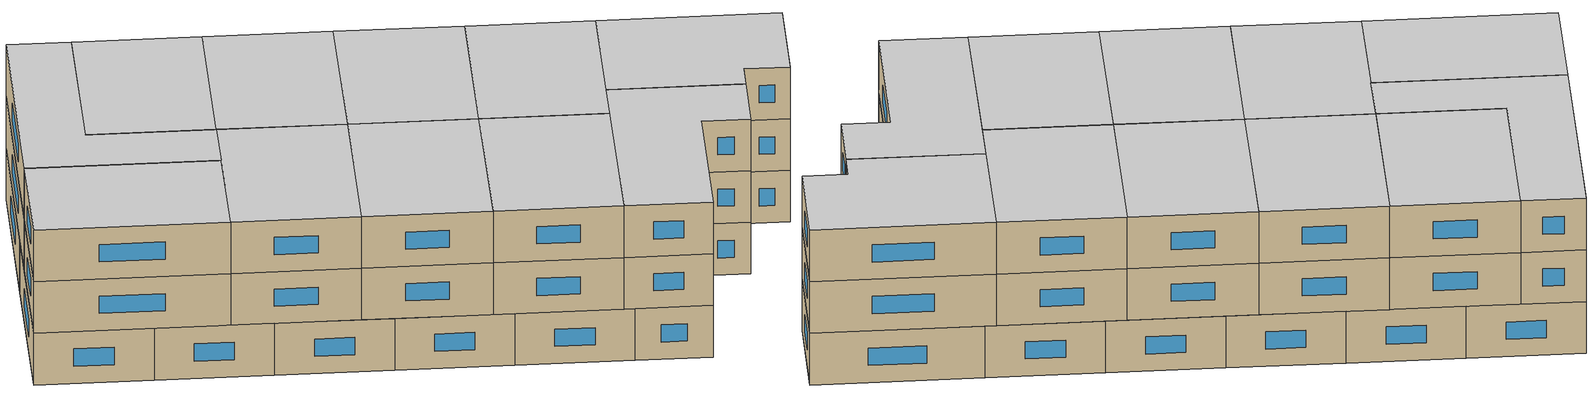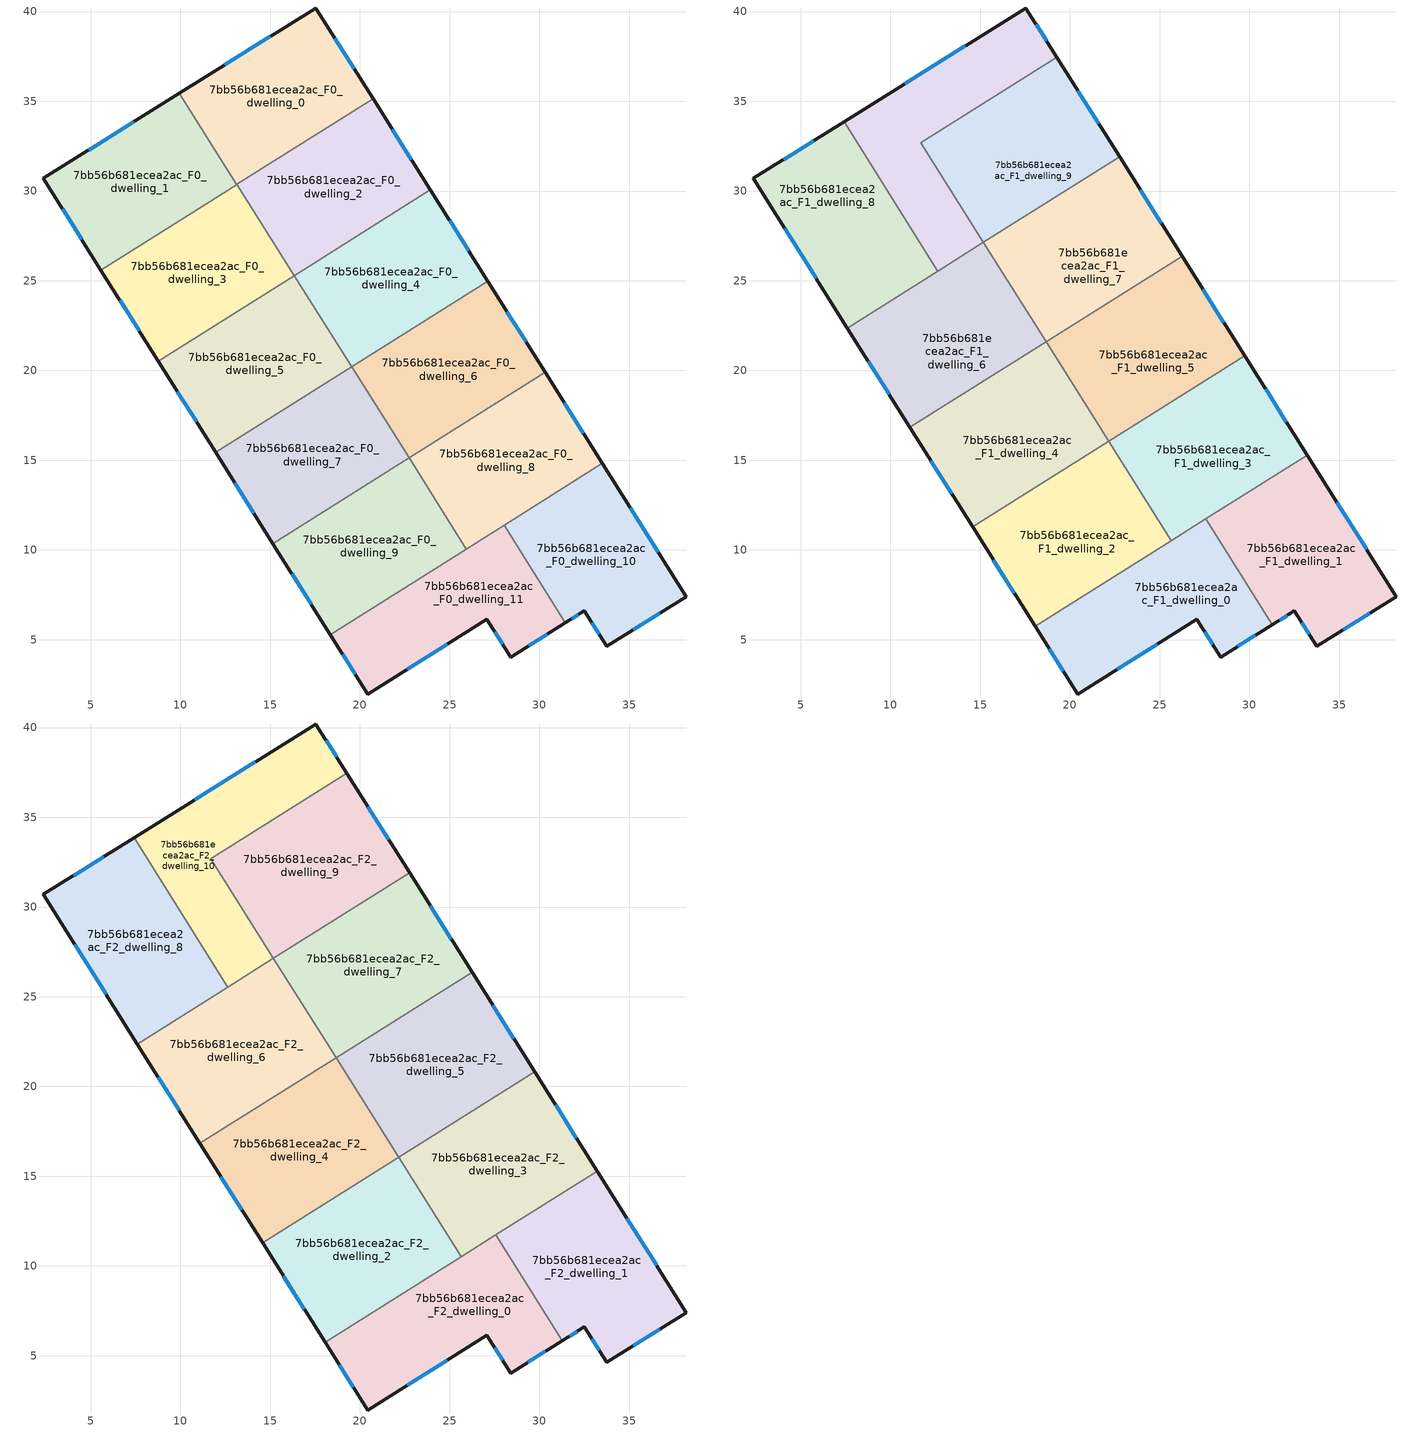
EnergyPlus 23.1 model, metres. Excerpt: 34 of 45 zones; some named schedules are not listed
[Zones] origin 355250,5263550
7bb56b681ecea2ac_F0_dwelling_0
 floor ground (EU_floor_Construction): 17.55,40.2 20.73,35.14 13.13,30.36 9.94,35.44 z0
 wall outside (EU_wall_Construction): 20.73,35.14 17.55,40.2 9.94,35.44 z0:3
 wall to 7bb56b681ecea2ac_F0_dwelling_1 (EU_wall_Construction): 9.94,35.44 13.13,30.36 z0:3
 wall to 7bb56b681ecea2ac_F0_dwelling_2 (EU_wall_Construction): 13.15,30.37 20.73,35.14 z0:3
 wall to 7bb56b681ecea2ac_F0_dwelling_3 (EU_wall_Construction): 13.13,30.36 13.15,30.37 z0:3
 window (EU_Window_Construction): 19.67,36.83 18.61,38.51 / 15.01,38.61 12.47,37.03 z1:2
7bb56b681ecea2ac_F0_dwelling_1
 floor ground (EU_floor_Construction): 9.94,35.44 13.13,30.36 5.57,25.6 2.36,30.7 z0
 wall outside (EU_wall_Construction): 9.94,35.44 2.36,30.7 5.57,25.6 z0:3
 wall to 7bb56b681ecea2ac_F0_dwelling_3 (EU_wall_Construction): 5.57,25.6 13.13,30.36 z0:3
 window (EU_Window_Construction): 3.43,29 4.5,27.3 / 7.41,33.86 4.88,32.28 z1:2
7bb56b681ecea2ac_F0_dwelling_10
 floor ground (EU_floor_Construction): 33.51,14.82 38.18,7.41 33.74,4.64 32.51,6.6 31.45,5.94 28.03,11.37 z0
 wall outside (EU_wall_Construction): 31.45,5.94 32.51,6.6 33.74,4.64 38.18,7.41 33.51,14.82 z0:3
 wall to 7bb56b681ecea2ac_F0_dwelling_11 (EU_wall_Construction): 28.03,11.37 31.45,5.94 z0:3
 wall to 7bb56b681ecea2ac_F0_dwelling_8 (EU_wall_Construction): 33.51,14.82 28.03,11.37 z0:3
 window (EU_Window_Construction): 36.62,9.88 35.07,12.35 / 35.22,5.56 36.7,6.48 / 32.92,5.95 33.33,5.29 / 31.8,6.16 32.15,6.38 z1:2
7bb56b681ecea2ac_F0_dwelling_11
 floor ground (EU_floor_Construction): 28.03,11.37 31.45,5.94 28.4,4.03 27.08,6.13 20.43,1.97 18.35,5.28 z0
 wall outside (EU_wall_Construction): 18.35,5.28 20.43,1.97 27.08,6.13 28.4,4.03 31.45,5.94 z0:3
 wall to 7bb56b681ecea2ac_F0_dwelling_9 (EU_wall_Construction): 25.93,10.05 18.35,5.28 z0:3
 wall to 7bb56b681ecea2ac_F0_dwelling_8 (EU_wall_Construction): 28.03,11.37 25.93,10.05 z0:3
 window (EU_Window_Construction): 19.04,4.18 19.74,3.08 / 29.41,4.67 30.43,5.3 / 27.52,5.43 27.96,4.73 / 22.65,3.36 24.86,4.75 z1:2
7bb56b681ecea2ac_F0_dwelling_2
 floor ground (EU_floor_Construction): 20.73,35.14 23.93,30.06 16.34,25.29 13.15,30.37 z0
 wall outside (EU_wall_Construction): 23.93,30.06 20.73,35.14 z0:3
 wall to 7bb56b681ecea2ac_F0_dwelling_4 (EU_wall_Construction): 16.34,25.29 23.93,30.06 z0:3
 wall to 7bb56b681ecea2ac_F0_dwelling_3 (EU_wall_Construction): 13.15,30.37 16.34,25.29 z0:3
 window (EU_Window_Construction): 22.86,31.75 21.8,33.45 z1:2
7bb56b681ecea2ac_F0_dwelling_3
 floor ground (EU_floor_Construction): 13.15,30.37 16.34,25.29 8.76,20.52 5.57,25.6 z0
 wall outside (EU_wall_Construction): 5.57,25.6 8.76,20.52 z0:3
 wall to 7bb56b681ecea2ac_F0_dwelling_5 (EU_wall_Construction): 8.76,20.52 16.34,25.29 z0:3
 window (EU_Window_Construction): 6.63,23.91 7.7,22.21 z1:2
7bb56b681ecea2ac_F0_dwelling_4
 floor ground (EU_floor_Construction): 23.93,30.06 27.12,24.98 19.54,20.21 16.34,25.29 z0
 wall outside (EU_wall_Construction): 27.12,24.98 23.93,30.06 z0:3
 wall to 7bb56b681ecea2ac_F0_dwelling_6 (EU_wall_Construction): 19.54,20.21 27.12,24.98 z0:3
 wall to 7bb56b681ecea2ac_F0_dwelling_5 (EU_wall_Construction): 16.34,25.29 19.54,20.21 z0:3
 window (EU_Window_Construction): 26.06,26.67 24.99,28.37 z1:2
7bb56b681ecea2ac_F0_dwelling_5
 floor ground (EU_floor_Construction): 16.34,25.29 19.54,20.21 11.96,15.44 8.76,20.52 z0
 wall outside (EU_wall_Construction): 8.76,20.52 11.96,15.44 z0:3
 wall to 7bb56b681ecea2ac_F0_dwelling_7 (EU_wall_Construction): 11.96,15.44 19.54,20.21 z0:3
 window (EU_Window_Construction): 9.83,18.83 10.89,17.13 z1:2
7bb56b681ecea2ac_F0_dwelling_6
 floor ground (EU_floor_Construction): 27.12,24.98 30.32,19.9 22.73,15.13 19.54,20.21 z0
 wall outside (EU_wall_Construction): 30.32,19.9 27.12,24.98 z0:3
 wall to 7bb56b681ecea2ac_F0_dwelling_8 (EU_wall_Construction): 22.73,15.13 30.32,19.9 z0:3
 wall to 7bb56b681ecea2ac_F0_dwelling_7 (EU_wall_Construction): 19.54,20.21 22.73,15.13 z0:3
 window (EU_Window_Construction): 29.25,21.59 28.19,23.29 z1:2
7bb56b681ecea2ac_F0_dwelling_7
 floor ground (EU_floor_Construction): 19.54,20.21 22.73,15.13 15.15,10.36 11.96,15.44 z0
 wall outside (EU_wall_Construction): 11.96,15.44 15.15,10.36 z0:3
 wall to 7bb56b681ecea2ac_F0_dwelling_9 (EU_wall_Construction): 15.15,10.36 22.73,15.13 z0:3
 window (EU_Window_Construction): 13.02,13.75 14.09,12.05 z1:2
7bb56b681ecea2ac_F0_dwelling_8
 floor ground (EU_floor_Construction): 30.32,19.9 33.51,14.82 25.93,10.05 22.73,15.13 z0
 wall outside (EU_wall_Construction): 33.51,14.82 30.32,19.9 z0:3
 wall to 7bb56b681ecea2ac_F0_dwelling_9 (EU_wall_Construction): 22.73,15.13 25.93,10.05 z0:3
 window (EU_Window_Construction): 32.45,16.51 31.38,18.21 z1:2
7bb56b681ecea2ac_F0_dwelling_9
 floor ground (EU_floor_Construction): 22.73,15.13 25.93,10.05 18.35,5.28 15.15,10.36 z0
 wall outside (EU_wall_Construction): 15.15,10.36 18.35,5.28 z0:3
 window (EU_Window_Construction): 16.22,8.67 17.28,6.97 z1:2
7bb56b681ecea2ac_F1_dwelling_0
 floor to 7bb56b681ecea2ac_F0_dwelling_11 (EU_floor_Construction): 27.87,11.27 31.28,5.84 28.4,4.03 27.08,6.13 20.43,1.97 18.35,5.28 z3
 floor to 7bb56b681ecea2ac_F0_dwelling_9 (EU_floor_Construction): 25.64,10.51 25.93,10.05 18.35,5.28 18.06,5.74 z3
 floor to 7bb56b681ecea2ac_F0_dwelling_8 (EU_floor_Construction): 27.58,11.73 27.87,11.27 25.93,10.05 25.64,10.51 z3
 wall outside (EU_wall_Construction): 18.06,5.74 20.43,1.97 27.08,6.13 28.4,4.03 31.28,5.84 z3:6
 wall to 7bb56b681ecea2ac_F1_dwelling_1 (EU_wall_Construction): 31.28,5.84 27.58,11.73 z3:6
 wall to 7bb56b681ecea2ac_F1_dwelling_2 (EU_wall_Construction): 25.64,10.51 18.06,5.74 z3:6
 wall to 7bb56b681ecea2ac_F1_dwelling_3 (EU_wall_Construction): 27.58,11.73 25.64,10.51 z3:6
 window (EU_Window_Construction): 22.65,3.36 24.86,4.75 / 18.85,4.49 19.64,3.23 / 29.36,4.63 30.32,5.24 / 27.52,5.43 27.96,4.73 z4:5
7bb56b681ecea2ac_F1_dwelling_1
 floor to 7bb56b681ecea2ac_F0_dwelling_10 (EU_floor_Construction): 33.51,14.82 38.18,7.41 33.74,4.64 32.51,6.6 31.45,5.94 28.03,11.37 z3
 floor to 7bb56b681ecea2ac_F0_dwelling_11 (EU_floor_Construction): 28.03,11.37 31.45,5.94 31.28,5.84 27.87,11.27 z3
 floor to 7bb56b681ecea2ac_F0_dwelling_8 (EU_floor_Construction): 33.22,15.28 33.51,14.82 27.87,11.27 27.58,11.73 z3
 wall outside (EU_wall_Construction): 31.28,5.84 32.51,6.6 33.74,4.64 38.18,7.41 33.22,15.28 z3:6
 wall to 7bb56b681ecea2ac_F1_dwelling_3 (EU_wall_Construction): 33.22,15.28 27.58,11.73 z3:6
 window (EU_Window_Construction): 36.53,10.03 34.87,12.66 / 35.22,5.56 36.7,6.48 / 32.92,5.95 33.33,5.29 / 31.69,6.09 32.1,6.35 z4:5
7bb56b681ecea2ac_F1_dwelling_10
 floor to 7bb56b681ecea2ac_F0_dwelling_0 (EU_floor_Construction): 17.55,40.2 19.28,37.45 11.7,32.68 13.15,30.37 13.13,30.36 9.94,35.44 z3
 floor to 7bb56b681ecea2ac_F0_dwelling_1 (EU_floor_Construction): 9.94,35.44 13.13,30.36 10.61,28.77 7.41,33.86 z3
 floor to 7bb56b681ecea2ac_F0_dwelling_3 (EU_floor_Construction): 13.15,30.37 15.18,27.14 12.65,25.54 10.61,28.77 z3
 wall outside (EU_wall_Construction): 19.28,37.45 17.55,40.2 7.41,33.86 z3:6
 wall to 7bb56b681ecea2ac_F1_dwelling_9 (EU_wall_Construction): 15.18,27.14 11.7,32.68 19.28,37.45 z3:6
 wall to 7bb56b681ecea2ac_F1_dwelling_8 (EU_wall_Construction): 7.41,33.86 12.65,25.54 z3:6
 wall to 7bb56b681ecea2ac_F1_dwelling_6 (EU_wall_Construction): 12.65,25.54 15.18,27.14 z3:6
 window (EU_Window_Construction): 14.17,38.09 10.79,35.97 / 18.7,38.36 18.12,39.28 z4:5
7bb56b681ecea2ac_F1_dwelling_2
 floor to 7bb56b681ecea2ac_F0_dwelling_9 (EU_floor_Construction): 22.73,15.13 25.64,10.51 18.06,5.74 15.15,10.36 z3
 floor to 7bb56b681ecea2ac_F0_dwelling_7 (EU_floor_Construction): 22.15,16.05 22.73,15.13 15.15,10.36 14.57,11.28 z3
 wall outside (EU_wall_Construction): 14.57,11.28 18.06,5.74 z3:6
 wall to 7bb56b681ecea2ac_F1_dwelling_4 (EU_wall_Construction): 22.15,16.05 14.57,11.28 z3:6
 wall to 7bb56b681ecea2ac_F1_dwelling_3 (EU_wall_Construction): 25.64,10.51 22.15,16.05 z3:6
 window (EU_Window_Construction): 15.73,9.44 16.9,7.59 z4:5
7bb56b681ecea2ac_F1_dwelling_3
 floor to 7bb56b681ecea2ac_F0_dwelling_8 (EU_floor_Construction): 30.32,19.9 33.22,15.28 25.64,10.51 22.74,15.13 z3
 floor to 7bb56b681ecea2ac_F0_dwelling_6 (EU_floor_Construction): 29.74,20.82 30.32,19.9 22.74,15.13 22.15,16.05 z3
 wall outside (EU_wall_Construction): 33.22,15.28 29.74,20.82 z3:6
 wall to 7bb56b681ecea2ac_F1_dwelling_5 (EU_wall_Construction): 29.74,20.82 22.15,16.05 z3:6
 window (EU_Window_Construction): 32.06,17.13 30.9,18.98 z4:5
7bb56b681ecea2ac_F1_dwelling_4
 floor to 7bb56b681ecea2ac_F0_dwelling_7 (EU_floor_Construction): 19.54,20.21 22.15,16.05 14.57,11.28 11.96,15.44 z3
 floor to 7bb56b681ecea2ac_F0_dwelling_5 (EU_floor_Construction): 18.67,21.59 19.54,20.21 11.96,15.44 11.09,16.83 z3
 wall outside (EU_wall_Construction): 11.09,16.83 14.57,11.28 z3:6
 wall to 7bb56b681ecea2ac_F1_dwelling_6 (EU_wall_Construction): 18.67,21.59 11.09,16.83 z3:6
 wall to 7bb56b681ecea2ac_F1_dwelling_5 (EU_wall_Construction): 22.15,16.05 18.67,21.59 z3:6
 window (EU_Window_Construction): 12.25,14.98 13.41,13.13 z4:5
7bb56b681ecea2ac_F1_dwelling_5
 floor to 7bb56b681ecea2ac_F0_dwelling_6 (EU_floor_Construction): 27.12,24.98 29.74,20.82 22.15,16.05 19.54,20.21 z3
 floor to 7bb56b681ecea2ac_F0_dwelling_4 (EU_floor_Construction): 26.25,26.37 27.12,24.98 19.54,20.21 18.67,21.59 z3
 wall outside (EU_wall_Construction): 29.74,20.82 26.25,26.37 z3:6
 wall to 7bb56b681ecea2ac_F1_dwelling_7 (EU_wall_Construction): 26.25,26.37 18.67,21.59 z3:6
 window (EU_Window_Construction): 28.57,22.67 27.41,24.52 z4:5
7bb56b681ecea2ac_F1_dwelling_6
 floor to 7bb56b681ecea2ac_F0_dwelling_3 (EU_floor_Construction): 15.18,27.14 16.34,25.29 8.76,20.52 7.6,22.37 z3
 floor to 7bb56b681ecea2ac_F0_dwelling_5 (EU_floor_Construction): 16.34,25.29 18.67,21.59 11.09,16.83 8.76,20.52 z3
 wall outside (EU_wall_Construction): 7.6,22.37 11.09,16.83 z3:6
 wall to 7bb56b681ecea2ac_F1_dwelling_7 (EU_wall_Construction): 18.67,21.59 15.18,27.14 z3:6
 wall to 7bb56b681ecea2ac_F1_dwelling_8 (EU_wall_Construction): 12.65,25.54 7.6,22.37 z3:6
 window (EU_Window_Construction): 8.76,20.52 9.92,18.67 z4:5
7bb56b681ecea2ac_F1_dwelling_7
 floor to 7bb56b681ecea2ac_F0_dwelling_4 (EU_floor_Construction): 23.93,30.06 26.25,26.37 18.67,21.59 16.34,25.29 z3
 floor to 7bb56b681ecea2ac_F0_dwelling_2 (EU_floor_Construction): 22.76,31.91 23.93,30.06 16.34,25.29 15.18,27.14 z3
 wall outside (EU_wall_Construction): 26.25,26.37 22.76,31.91 z3:6
 wall to 7bb56b681ecea2ac_F1_dwelling_9 (EU_wall_Construction): 22.76,31.91 15.18,27.14 z3:6
 window (EU_Window_Construction): 25.09,28.21 23.93,30.06 z4:5
7bb56b681ecea2ac_F1_dwelling_8
 floor to 7bb56b681ecea2ac_F0_dwelling_1 (EU_floor_Construction): 7.41,33.86 10.61,28.77 5.57,25.6 2.36,30.7 z3
 floor to 7bb56b681ecea2ac_F0_dwelling_3 (EU_floor_Construction): 10.61,28.77 12.65,25.54 7.6,22.37 5.57,25.6 z3
 wall outside (EU_wall_Construction): 7.41,33.86 2.36,30.7 7.6,22.37 z3:6
 window (EU_Window_Construction): 5.73,32.81 4.04,31.75 / 4.1,27.92 5.85,25.14 z4:5
7bb56b681ecea2ac_F1_dwelling_9
 floor to 7bb56b681ecea2ac_F0_dwelling_2 (EU_floor_Construction): 20.73,35.14 22.76,31.91 15.18,27.14 13.15,30.37 z3
 floor to 7bb56b681ecea2ac_F0_dwelling_0 (EU_floor_Construction): 19.28,37.45 20.73,35.14 13.15,30.37 11.7,32.68 z3
 wall outside (EU_wall_Construction): 22.76,31.91 19.28,37.45 z3:6
 window (EU_Window_Construction): 21.6,33.75 20.44,35.6 z4:5
7bb56b681ecea2ac_F2_dwelling_0
 floor to 7bb56b681ecea2ac_F1_dwelling_0 (EU_floor_Construction): 27.58,11.73 31.28,5.84 28.4,4.03 27.08,6.13 20.43,1.97 18.06,5.74 z6
 wall outside (EU_wall_Construction): 18.06,5.74 20.43,1.97 27.08,6.13 28.4,4.03 31.28,5.84 z6:9
 wall to 7bb56b681ecea2ac_F2_dwelling_1 (EU_wall_Construction): 31.28,5.84 27.58,11.73 z6:9
 wall to 7bb56b681ecea2ac_F2_dwelling_2 (EU_wall_Construction): 25.64,10.51 18.06,5.74 z6:9
 wall to 7bb56b681ecea2ac_F2_dwelling_3 (EU_wall_Construction): 27.58,11.73 25.64,10.51 z6:9
 window (EU_Window_Construction): 22.65,3.36 24.86,4.75 / 18.85,4.49 19.64,3.23 / 29.36,4.63 30.32,5.24 / 27.52,5.43 27.96,4.73 z7:8
 ceiling to 7bb56b681ecea2ac_F3_dwelling_0 (EU_floor_Construction): 28.4,4.03 31.28,5.84 27.58,11.73 18.06,5.74 20.43,1.97 27.08,6.13 z9
7bb56b681ecea2ac_F2_dwelling_1
 floor to 7bb56b681ecea2ac_F1_dwelling_1 (EU_floor_Construction): 33.22,15.28 38.18,7.41 33.74,4.64 32.51,6.6 31.28,5.84 27.58,11.73 z6
 wall outside (EU_wall_Construction): 31.28,5.84 32.51,6.6 33.74,4.64 38.18,7.41 33.22,15.28 z6:9
 wall to 7bb56b681ecea2ac_F2_dwelling_3 (EU_wall_Construction): 33.22,15.28 27.58,11.73 z6:9
 window (EU_Window_Construction): 36.53,10.03 34.87,12.66 / 35.22,5.56 36.7,6.48 / 32.92,5.95 33.33,5.29 / 31.69,6.09 32.1,6.35 z7:8
 ceiling to 7bb56b681ecea2ac_F3_dwelling_1 (EU_floor_Construction): 38.18,7.41 33.22,15.28 27.58,11.73 31.28,5.84 32.51,6.6 33.74,4.64 z9
7bb56b681ecea2ac_F2_dwelling_10
 floor to 7bb56b681ecea2ac_F1_dwelling_10 (EU_floor_Construction): 17.55,40.2 19.28,37.45 11.7,32.68 15.18,27.14 12.65,25.54 7.41,33.86 z6
 wall outside (EU_wall_Construction): 19.28,37.45 17.55,40.2 7.41,33.86 z6:9
 wall to 7bb56b681ecea2ac_F2_dwelling_9 (EU_wall_Construction): 15.18,27.14 11.7,32.68 19.28,37.45 z6:9
 wall to 7bb56b681ecea2ac_F2_dwelling_8 (EU_wall_Construction): 7.41,33.86 12.65,25.54 z6:9
 wall to 7bb56b681ecea2ac_F2_dwelling_6 (EU_wall_Construction): 12.65,25.54 15.18,27.14 z6:9
 window (EU_Window_Construction): 14.17,38.09 10.79,35.97 / 18.7,38.36 18.12,39.28 z7:8
 ceiling to 7bb56b681ecea2ac_F3_dwelling_10 (EU_floor_Construction): 15.18,27.14 11.7,32.68 19.28,37.45 17.55,40.2 7.41,33.86 12.65,25.54 z9
7bb56b681ecea2ac_F2_dwelling_2
 floor to 7bb56b681ecea2ac_F1_dwelling_2 (EU_floor_Construction): 22.15,16.05 25.64,10.51 18.06,5.74 14.57,11.28 z6
 wall outside (EU_wall_Construction): 14.57,11.28 18.06,5.74 z6:9
 wall to 7bb56b681ecea2ac_F2_dwelling_4 (EU_wall_Construction): 22.15,16.05 14.57,11.28 z6:9
 wall to 7bb56b681ecea2ac_F2_dwelling_3 (EU_wall_Construction): 25.64,10.51 22.15,16.05 z6:9
 window (EU_Window_Construction): 15.73,9.44 16.9,7.59 z7:8
 ceiling to 7bb56b681ecea2ac_F3_dwelling_2 (EU_floor_Construction): 25.64,10.51 22.15,16.05 14.57,11.28 18.06,5.74 z9
7bb56b681ecea2ac_F2_dwelling_3
 floor to 7bb56b681ecea2ac_F1_dwelling_3 (EU_floor_Construction): 29.74,20.82 33.22,15.28 25.64,10.51 22.15,16.05 z6
 wall outside (EU_wall_Construction): 33.22,15.28 29.74,20.82 z6:9
 wall to 7bb56b681ecea2ac_F2_dwelling_5 (EU_wall_Construction): 29.74,20.82 22.15,16.05 z6:9
 window (EU_Window_Construction): 32.06,17.13 30.9,18.98 z7:8
 ceiling to 7bb56b681ecea2ac_F3_dwelling_3 (EU_floor_Construction): 33.22,15.28 29.74,20.82 22.15,16.05 25.64,10.51 z9
7bb56b681ecea2ac_F2_dwelling_4
 floor to 7bb56b681ecea2ac_F1_dwelling_4 (EU_floor_Construction): 18.67,21.59 22.15,16.05 14.57,11.28 11.09,16.83 z6
 wall outside (EU_wall_Construction): 11.09,16.83 14.57,11.28 z6:9
 wall to 7bb56b681ecea2ac_F2_dwelling_6 (EU_wall_Construction): 18.67,21.59 11.09,16.83 z6:9
 wall to 7bb56b681ecea2ac_F2_dwelling_5 (EU_wall_Construction): 22.15,16.05 18.67,21.59 z6:9
 window (EU_Window_Construction): 12.25,14.98 13.41,13.13 z7:8
 ceiling to 7bb56b681ecea2ac_F3_dwelling_4 (EU_floor_Construction): 22.15,16.05 18.67,21.59 11.09,16.83 14.57,11.28 z9
7bb56b681ecea2ac_F2_dwelling_5
 floor to 7bb56b681ecea2ac_F1_dwelling_5 (EU_floor_Construction): 26.25,26.37 29.74,20.82 22.15,16.05 18.67,21.59 z6
 wall outside (EU_wall_Construction): 29.74,20.82 26.25,26.37 z6:9
 wall to 7bb56b681ecea2ac_F2_dwelling_7 (EU_wall_Construction): 26.25,26.37 18.67,21.59 z6:9
 window (EU_Window_Construction): 28.57,22.67 27.41,24.52 z7:8
 ceiling to 7bb56b681ecea2ac_F3_dwelling_5 (EU_floor_Construction): 29.74,20.82 26.25,26.37 18.67,21.59 22.15,16.05 z9
7bb56b681ecea2ac_F2_dwelling_6
 floor to 7bb56b681ecea2ac_F1_dwelling_6 (EU_floor_Construction): 15.18,27.14 18.67,21.59 11.09,16.83 7.6,22.37 z6
 wall outside (EU_wall_Construction): 7.6,22.37 11.09,16.83 z6:9
 wall to 7bb56b681ecea2ac_F2_dwelling_7 (EU_wall_Construction): 18.67,21.59 15.18,27.14 z6:9
 wall to 7bb56b681ecea2ac_F2_dwelling_8 (EU_wall_Construction): 12.65,25.54 7.6,22.37 z6:9
 window (EU_Window_Construction): 8.76,20.52 9.92,18.67 z7:8
 ceiling to 7bb56b681ecea2ac_F3_dwelling_6 (EU_floor_Construction): 18.67,21.59 15.18,27.14 7.6,22.37 11.09,16.83 z9
7bb56b681ecea2ac_F2_dwelling_7
 floor to 7bb56b681ecea2ac_F1_dwelling_7 (EU_floor_Construction): 22.76,31.91 26.25,26.37 18.67,21.59 15.18,27.14 z6
 wall outside (EU_wall_Construction): 26.25,26.37 22.76,31.91 z6:9
 wall to 7bb56b681ecea2ac_F2_dwelling_9 (EU_wall_Construction): 22.76,31.91 15.18,27.14 z6:9
 window (EU_Window_Construction): 25.09,28.21 23.93,30.06 z7:8
 ceiling to 7bb56b681ecea2ac_F3_dwelling_7 (EU_floor_Construction): 26.25,26.37 22.76,31.91 15.18,27.14 18.67,21.59 z9
7bb56b681ecea2ac_F2_dwelling_8
 floor to 7bb56b681ecea2ac_F1_dwelling_8 (EU_floor_Construction): 7.41,33.86 12.65,25.54 7.6,22.37 2.36,30.7 z6
 wall outside (EU_wall_Construction): 7.41,33.86 2.36,30.7 7.6,22.37 z6:9
 window (EU_Window_Construction): 5.73,32.81 4.04,31.75 / 4.1,27.92 5.85,25.14 z7:8
 ceiling to 7bb56b681ecea2ac_F3_dwelling_8 (EU_floor_Construction): 12.65,25.54 7.41,33.86 2.36,30.7 7.6,22.37 z9
7bb56b681ecea2ac_F2_dwelling_9
 floor to 7bb56b681ecea2ac_F1_dwelling_9 (EU_floor_Construction): 19.28,37.45 22.76,31.91 15.18,27.14 11.7,32.68 z6
 wall outside (EU_wall_Construction): 22.76,31.91 19.28,37.45 z6:9
 window (EU_Window_Construction): 21.6,33.75 20.44,35.6 z7:8
 ceiling to 7bb56b681ecea2ac_F3_dwelling_9 (EU_floor_Construction): 22.76,31.91 19.28,37.45 11.7,32.68 15.18,27.14 z9
[Building]
EU S2 Campaign: North Axis=0; Terrain=City; Solar Distribution=FullExterior
[Site:Location]
Budapest.Ferenc.Liszt.Intl.AP: Latitude=47.437; Longitude=19.256; Time Zone=1; Elevation=185
[SizingPeriod:WeatherFileDays]
AnnualSizingPeriod: Begin Month=1; Begin Day of Month=1; End Month=12; End Day of Month=31; Day of Week for Start Day=Monday; Use Weather File Daylight Saving Period=No; Use Weather File Rain and Snow Indicators=No
[MATERIAL]
EU_InternalMass_Material: Roughness=MediumRough; Thickness=0.1; Conductivity=1; Density=1800; Specific Heat=900; Thermal Absorptance=0.9; Solar Absorptance=0.7; Visible Absorptance=0.7
[MATERIAL:NOMASS] Roughness=MediumRough; Thermal Absorptance=0.9; Solar Absorptance=0.7; Visible Absorptance=0.7
Name | Thermal Resistance
EU_wall_NoMass | 0.893917
EU_floor_NoMass | 0.993241
[WINDOWMATERIAL:SIMPLEGLAZINGSYSTEM]
EU_Window_SimpleGlazing: UFactor=3.26652; Solar Heat Gain Coefficient=0.75; Visible Transmittance=0.75
[CONSTRUCTION]
EU_wall_Construction: EU_wall_NoMass
EU_floor_Construction: EU_floor_NoMass
EU_Window_Construction: EU_Window_SimpleGlazing
EU_InternalMass_Construction: EU_InternalMass_Material
[ZONE] Type=1; Multiplier=1; Ceiling Height=autocalculate; Floor Area=autocalculate; Part of Total Floor Area=Yes
Name | Volume
7bb56b681ecea2ac_F0_dwelling_0; 7bb56b681ecea2ac_F0_dwelling_11 | 161.29
7bb56b681ecea2ac_F1_dwelling_0; 7bb56b681ecea2ac_F2_dwelling_0; 7bb56b681ecea2ac_F1_dwelling_1; 7bb56b681ecea2ac_F2_dwelling_1 | 175.93
7bb56b681ecea2ac_F0_dwelling_1 | 161.268
7bb56b681ecea2ac_F0_dwelling_10; 7bb56b681ecea2ac_F0_dwelling_2 | 161.285
7bb56b681ecea2ac_F1_dwelling_10; 7bb56b681ecea2ac_F2_dwelling_10 | 175.921
7bb56b681ecea2ac_F1_dwelling_2; 7bb56b681ecea2ac_F2_dwelling_2 | 175.941
7bb56b681ecea2ac_F0_dwelling_3 | 161.27
7bb56b681ecea2ac_F1_dwelling_3; 7bb56b681ecea2ac_F2_dwelling_3; 7bb56b681ecea2ac_F1_dwelling_5; 7bb56b681ecea2ac_F2_dwelling_5; 7bb56b681ecea2ac_F1_dwelling_9; 7bb56b681ecea2ac_F2_dwelling_9 | 175.958
7bb56b681ecea2ac_F0_dwelling_4 | 161.299
7bb56b681ecea2ac_F1_dwelling_4; 7bb56b681ecea2ac_F2_dwelling_4 | 175.942
7bb56b681ecea2ac_F0_dwelling_5 | 161.284
7bb56b681ecea2ac_F0_dwelling_6 | 161.278
7bb56b681ecea2ac_F1_dwelling_6; 7bb56b681ecea2ac_F2_dwelling_6 | 175.919
7bb56b681ecea2ac_F0_dwelling_7 | 161.269
7bb56b681ecea2ac_F1_dwelling_7; 7bb56b681ecea2ac_F2_dwelling_7 | 175.936
7bb56b681ecea2ac_F0_dwelling_8 | 161.293
7bb56b681ecea2ac_F1_dwelling_8; 7bb56b681ecea2ac_F2_dwelling_8 | 175.938
7bb56b681ecea2ac_F0_dwelling_9 | 161.247
[INTERNALMASS] Construction=EU_InternalMass_Construction
Name | Zone or ZoneList | Surface Area
7bb56b681ecea2ac_F0_dwelling_0_EU_InternalMass | 7bb56b681ecea2ac_F0_dwelling_0 | 53.7633
7bb56b681ecea2ac_F0_dwelling_1_EU_InternalMass | 7bb56b681ecea2ac_F0_dwelling_1 | 53.7559
7bb56b681ecea2ac_F0_dwelling_2_EU_InternalMass | 7bb56b681ecea2ac_F0_dwelling_2 | 53.7616
7bb56b681ecea2ac_F0_dwelling_3_EU_InternalMass | 7bb56b681ecea2ac_F0_dwelling_3 | 53.7566
7bb56b681ecea2ac_F0_dwelling_4_EU_InternalMass | 7bb56b681ecea2ac_F0_dwelling_4 | 53.7664
7bb56b681ecea2ac_F0_dwelling_5_EU_InternalMass | 7bb56b681ecea2ac_F0_dwelling_5 | 53.7613
7bb56b681ecea2ac_F0_dwelling_6_EU_InternalMass | 7bb56b681ecea2ac_F0_dwelling_6 | 53.7594
7bb56b681ecea2ac_F0_dwelling_7_EU_InternalMass | 7bb56b681ecea2ac_F0_dwelling_7 | 53.7566
7bb56b681ecea2ac_F0_dwelling_8_EU_InternalMass | 7bb56b681ecea2ac_F0_dwelling_8 | 53.7644
7bb56b681ecea2ac_F0_dwelling_9_EU_InternalMass | 7bb56b681ecea2ac_F0_dwelling_9 | 53.749
7bb56b681ecea2ac_F0_dwelling_10_EU_InternalMass | 7bb56b681ecea2ac_F0_dwelling_10 | 53.7617
7bb56b681ecea2ac_F0_dwelling_11_EU_InternalMass | 7bb56b681ecea2ac_F0_dwelling_11 | 53.7633
7bb56b681ecea2ac_F1_dwelling_0_EU_InternalMass | 7bb56b681ecea2ac_F1_dwelling_0 | 58.6428
7bb56b681ecea2ac_F1_dwelling_1_EU_InternalMass | 7bb56b681ecea2ac_F1_dwelling_1 | 58.6434
7bb56b681ecea2ac_F1_dwelling_2_EU_InternalMass | 7bb56b681ecea2ac_F1_dwelling_2 | 58.6473
7bb56b681ecea2ac_F1_dwelling_3_EU_InternalMass | 7bb56b681ecea2ac_F1_dwelling_3 | 58.6528
7bb56b681ecea2ac_F1_dwelling_4_EU_InternalMass | 7bb56b681ecea2ac_F1_dwelling_4 | 58.6487
7bb56b681ecea2ac_F1_dwelling_5_EU_InternalMass | 7bb56b681ecea2ac_F1_dwelling_5 | 58.6514
7bb56b681ecea2ac_F1_dwelling_6_EU_InternalMass | 7bb56b681ecea2ac_F1_dwelling_6 | 58.6406
7bb56b681ecea2ac_F1_dwelling_7_EU_InternalMass | 7bb56b681ecea2ac_F1_dwelling_7 | 58.6444
7bb56b681ecea2ac_F1_dwelling_8_EU_InternalMass | 7bb56b681ecea2ac_F1_dwelling_8 | 58.6476
7bb56b681ecea2ac_F1_dwelling_9_EU_InternalMass | 7bb56b681ecea2ac_F1_dwelling_9 | 58.6542
7bb56b681ecea2ac_F1_dwelling_10_EU_InternalMass | 7bb56b681ecea2ac_F1_dwelling_10 | 58.6403
7bb56b681ecea2ac_F2_dwelling_0_EU_InternalMass | 7bb56b681ecea2ac_F2_dwelling_0 | 58.6428
7bb56b681ecea2ac_F2_dwelling_1_EU_InternalMass | 7bb56b681ecea2ac_F2_dwelling_1 | 58.6434
7bb56b681ecea2ac_F2_dwelling_2_EU_InternalMass | 7bb56b681ecea2ac_F2_dwelling_2 | 58.6473
7bb56b681ecea2ac_F2_dwelling_3_EU_InternalMass | 7bb56b681ecea2ac_F2_dwelling_3 | 58.6528
7bb56b681ecea2ac_F2_dwelling_4_EU_InternalMass | 7bb56b681ecea2ac_F2_dwelling_4 | 58.6487
7bb56b681ecea2ac_F2_dwelling_5_EU_InternalMass | 7bb56b681ecea2ac_F2_dwelling_5 | 58.6514
7bb56b681ecea2ac_F2_dwelling_6_EU_InternalMass | 7bb56b681ecea2ac_F2_dwelling_6 | 58.6406
7bb56b681ecea2ac_F2_dwelling_7_EU_InternalMass | 7bb56b681ecea2ac_F2_dwelling_7 | 58.6444
7bb56b681ecea2ac_F2_dwelling_8_EU_InternalMass | 7bb56b681ecea2ac_F2_dwelling_8 | 58.6476
7bb56b681ecea2ac_F2_dwelling_9_EU_InternalMass | 7bb56b681ecea2ac_F2_dwelling_9 | 58.6542
7bb56b681ecea2ac_F2_dwelling_10_EU_InternalMass | 7bb56b681ecea2ac_F2_dwelling_10 | 58.6403
[OTHEREQUIPMENT] Fuel Type=Electricity; Design Level Calculation Method=Watts/Area; Power per Zone Floor Area=1; Fraction Latent=0; Fraction Radiant=0; Fraction Lost=0; Carbon Dioxide Generation Rate=0; EndUse Subcategory=EU_Step8_InternalGains
Name | Zone or ZoneList or Space or SpaceList | Schedule
EU_Step8_InternalGain_7bb56b681ecea2ac_F0_dwelling_0_f000 | 7bb56b681ecea2ac_F0_dwelling_0 | EU_Step8_GainSchedule_7bb56b681ecea2ac_F0_dwelling_0_f000
EU_Step8_InternalGain_7bb56b681ecea2ac_F0_dwelling_1_f000 | 7bb56b681ecea2ac_F0_dwelling_1 | EU_Step8_GainSchedule_7bb56b681ecea2ac_F0_dwelling_1_f000
EU_Step8_InternalGain_7bb56b681ecea2ac_F0_dwelling_2_f000 | 7bb56b681ecea2ac_F0_dwelling_2 | EU_Step8_GainSchedule_7bb56b681ecea2ac_F0_dwelling_2_f000
EU_Step8_InternalGain_7bb56b681ecea2ac_F0_dwelling_3_f000 | 7bb56b681ecea2ac_F0_dwelling_3 | EU_Step8_GainSchedule_7bb56b681ecea2ac_F0_dwelling_3_f000
EU_Step8_InternalGain_7bb56b681ecea2ac_F0_dwelling_4_f000 | 7bb56b681ecea2ac_F0_dwelling_4 | EU_Step8_GainSchedule_7bb56b681ecea2ac_F0_dwelling_4_f000
EU_Step8_InternalGain_7bb56b681ecea2ac_F0_dwelling_5_f000 | 7bb56b681ecea2ac_F0_dwelling_5 | EU_Step8_GainSchedule_7bb56b681ecea2ac_F0_dwelling_5_f000
EU_Step8_InternalGain_7bb56b681ecea2ac_F0_dwelling_6_f000 | 7bb56b681ecea2ac_F0_dwelling_6 | EU_Step8_GainSchedule_7bb56b681ecea2ac_F0_dwelling_6_f000
EU_Step8_InternalGain_7bb56b681ecea2ac_F0_dwelling_7_f000 | 7bb56b681ecea2ac_F0_dwelling_7 | EU_Step8_GainSchedule_7bb56b681ecea2ac_F0_dwelling_7_f000
EU_Step8_InternalGain_7bb56b681ecea2ac_F0_dwelling_8_f000 | 7bb56b681ecea2ac_F0_dwelling_8 | EU_Step8_GainSchedule_7bb56b681ecea2ac_F0_dwelling_8_f000
EU_Step8_InternalGain_7bb56b681ecea2ac_F0_dwelling_9_f000 | 7bb56b681ecea2ac_F0_dwelling_9 | EU_Step8_GainSchedule_7bb56b681ecea2ac_F0_dwelling_9_f000
EU_Step8_InternalGain_7bb56b681ecea2ac_F0_dwelling_10_f000 | 7bb56b681ecea2ac_F0_dwelling_10 | EU_Step8_GainSchedule_7bb56b681ecea2ac_F0_dwelling_10_f000
EU_Step8_InternalGain_7bb56b681ecea2ac_F0_dwelling_11_f000 | 7bb56b681ecea2ac_F0_dwelling_11 | EU_Step8_GainSchedule_7bb56b681ecea2ac_F0_dwelling_11_f000
EU_Step8_InternalGain_7bb56b681ecea2ac_F1_dwelling_0_f000 | 7bb56b681ecea2ac_F1_dwelling_0 | EU_Step8_GainSchedule_7bb56b681ecea2ac_F1_dwelling_0_f000
EU_Step8_InternalGain_7bb56b681ecea2ac_F1_dwelling_1_f000 | 7bb56b681ecea2ac_F1_dwelling_1 | EU_Step8_GainSchedule_7bb56b681ecea2ac_F1_dwelling_1_f000
EU_Step8_InternalGain_7bb56b681ecea2ac_F1_dwelling_2_f000 | 7bb56b681ecea2ac_F1_dwelling_2 | EU_Step8_GainSchedule_7bb56b681ecea2ac_F1_dwelling_2_f000
EU_Step8_InternalGain_7bb56b681ecea2ac_F1_dwelling_3_f000 | 7bb56b681ecea2ac_F1_dwelling_3 | EU_Step8_GainSchedule_7bb56b681ecea2ac_F1_dwelling_3_f000
EU_Step8_InternalGain_7bb56b681ecea2ac_F1_dwelling_4_f000 | 7bb56b681ecea2ac_F1_dwelling_4 | EU_Step8_GainSchedule_7bb56b681ecea2ac_F1_dwelling_4_f000
EU_Step8_InternalGain_7bb56b681ecea2ac_F1_dwelling_5_f000 | 7bb56b681ecea2ac_F1_dwelling_5 | EU_Step8_GainSchedule_7bb56b681ecea2ac_F1_dwelling_5_f000
EU_Step8_InternalGain_7bb56b681ecea2ac_F1_dwelling_6_f000 | 7bb56b681ecea2ac_F1_dwelling_6 | EU_Step8_GainSchedule_7bb56b681ecea2ac_F1_dwelling_6_f000
EU_Step8_InternalGain_7bb56b681ecea2ac_F1_dwelling_7_f000 | 7bb56b681ecea2ac_F1_dwelling_7 | EU_Step8_GainSchedule_7bb56b681ecea2ac_F1_dwelling_7_f000
EU_Step8_InternalGain_7bb56b681ecea2ac_F1_dwelling_8_f000 | 7bb56b681ecea2ac_F1_dwelling_8 | EU_Step8_GainSchedule_7bb56b681ecea2ac_F1_dwelling_8_f000
EU_Step8_InternalGain_7bb56b681ecea2ac_F1_dwelling_9_f000 | 7bb56b681ecea2ac_F1_dwelling_9 | EU_Step8_GainSchedule_7bb56b681ecea2ac_F1_dwelling_9_f000
EU_Step8_InternalGain_7bb56b681ecea2ac_F1_dwelling_10_f000 | 7bb56b681ecea2ac_F1_dwelling_10 | EU_Step8_GainSchedule_7bb56b681ecea2ac_F1_dwelling_10_f000
EU_Step8_InternalGain_7bb56b681ecea2ac_F2_dwelling_0_f000 | 7bb56b681ecea2ac_F2_dwelling_0 | EU_Step8_GainSchedule_7bb56b681ecea2ac_F2_dwelling_0_f000
EU_Step8_InternalGain_7bb56b681ecea2ac_F2_dwelling_1_f000 | 7bb56b681ecea2ac_F2_dwelling_1 | EU_Step8_GainSchedule_7bb56b681ecea2ac_F2_dwelling_1_f000
EU_Step8_InternalGain_7bb56b681ecea2ac_F2_dwelling_2_f000 | 7bb56b681ecea2ac_F2_dwelling_2 | EU_Step8_GainSchedule_7bb56b681ecea2ac_F2_dwelling_2_f000
EU_Step8_InternalGain_7bb56b681ecea2ac_F2_dwelling_3_f000 | 7bb56b681ecea2ac_F2_dwelling_3 | EU_Step8_GainSchedule_7bb56b681ecea2ac_F2_dwelling_3_f000
EU_Step8_InternalGain_7bb56b681ecea2ac_F2_dwelling_4_f000 | 7bb56b681ecea2ac_F2_dwelling_4 | EU_Step8_GainSchedule_7bb56b681ecea2ac_F2_dwelling_4_f000
EU_Step8_InternalGain_7bb56b681ecea2ac_F2_dwelling_5_f000 | 7bb56b681ecea2ac_F2_dwelling_5 | EU_Step8_GainSchedule_7bb56b681ecea2ac_F2_dwelling_5_f000
EU_Step8_InternalGain_7bb56b681ecea2ac_F2_dwelling_6_f000 | 7bb56b681ecea2ac_F2_dwelling_6 | EU_Step8_GainSchedule_7bb56b681ecea2ac_F2_dwelling_6_f000
EU_Step8_InternalGain_7bb56b681ecea2ac_F2_dwelling_7_f000 | 7bb56b681ecea2ac_F2_dwelling_7 | EU_Step8_GainSchedule_7bb56b681ecea2ac_F2_dwelling_7_f000
EU_Step8_InternalGain_7bb56b681ecea2ac_F2_dwelling_8_f000 | 7bb56b681ecea2ac_F2_dwelling_8 | EU_Step8_GainSchedule_7bb56b681ecea2ac_F2_dwelling_8_f000
EU_Step8_InternalGain_7bb56b681ecea2ac_F2_dwelling_9_f000 | 7bb56b681ecea2ac_F2_dwelling_9 | EU_Step8_GainSchedule_7bb56b681ecea2ac_F2_dwelling_9_f000
EU_Step8_InternalGain_7bb56b681ecea2ac_F2_dwelling_10_f000 | 7bb56b681ecea2ac_F2_dwelling_10 | EU_Step8_GainSchedule_7bb56b681ecea2ac_F2_dwelling_10_f000
[ZONEVENTILATION:DESIGNFLOWRATE] Schedule=EU_AlwaysOn; Design Flow Rate Calculation Method=AirChanges/Hour; Air Changes per Hour=0.71595; Ventilation Type=Natural; Fan Pressure Rise=0; Fan Total Efficiency=1; Constant Term Coefficient=1; Temperature Term Coefficient=0; Velocity Term Coefficient=0; Velocity Squared Term Coefficient=0; Minimum Indoor Temperature=-100; Maximum Indoor Temperature=100; Delta Temperature=-100; Minimum Outdoor Temperature=-100; Maximum Outdoor Temperature=100; Maximum Wind Speed=40
Name | Zone or ZoneList or Space or SpaceList
EU_ConstantAir_7bb56b681ecea2ac_F0_dwelling_0 | 7bb56b681ecea2ac_F0_dwelling_0
EU_ConstantAir_7bb56b681ecea2ac_F0_dwelling_1 | 7bb56b681ecea2ac_F0_dwelling_1
EU_ConstantAir_7bb56b681ecea2ac_F0_dwelling_2 | 7bb56b681ecea2ac_F0_dwelling_2
EU_ConstantAir_7bb56b681ecea2ac_F0_dwelling_3 | 7bb56b681ecea2ac_F0_dwelling_3
EU_ConstantAir_7bb56b681ecea2ac_F0_dwelling_4 | 7bb56b681ecea2ac_F0_dwelling_4
EU_ConstantAir_7bb56b681ecea2ac_F0_dwelling_5 | 7bb56b681ecea2ac_F0_dwelling_5
EU_ConstantAir_7bb56b681ecea2ac_F0_dwelling_6 | 7bb56b681ecea2ac_F0_dwelling_6
EU_ConstantAir_7bb56b681ecea2ac_F0_dwelling_7 | 7bb56b681ecea2ac_F0_dwelling_7
EU_ConstantAir_7bb56b681ecea2ac_F0_dwelling_8 | 7bb56b681ecea2ac_F0_dwelling_8
EU_ConstantAir_7bb56b681ecea2ac_F0_dwelling_9 | 7bb56b681ecea2ac_F0_dwelling_9
EU_ConstantAir_7bb56b681ecea2ac_F0_dwelling_10 | 7bb56b681ecea2ac_F0_dwelling_10
EU_ConstantAir_7bb56b681ecea2ac_F0_dwelling_11 | 7bb56b681ecea2ac_F0_dwelling_11
EU_ConstantAir_7bb56b681ecea2ac_F1_dwelling_0 | 7bb56b681ecea2ac_F1_dwelling_0
EU_ConstantAir_7bb56b681ecea2ac_F1_dwelling_1 | 7bb56b681ecea2ac_F1_dwelling_1
EU_ConstantAir_7bb56b681ecea2ac_F1_dwelling_2 | 7bb56b681ecea2ac_F1_dwelling_2
EU_ConstantAir_7bb56b681ecea2ac_F1_dwelling_3 | 7bb56b681ecea2ac_F1_dwelling_3
EU_ConstantAir_7bb56b681ecea2ac_F1_dwelling_4 | 7bb56b681ecea2ac_F1_dwelling_4
EU_ConstantAir_7bb56b681ecea2ac_F1_dwelling_5 | 7bb56b681ecea2ac_F1_dwelling_5
EU_ConstantAir_7bb56b681ecea2ac_F1_dwelling_6 | 7bb56b681ecea2ac_F1_dwelling_6
EU_ConstantAir_7bb56b681ecea2ac_F1_dwelling_7 | 7bb56b681ecea2ac_F1_dwelling_7
EU_ConstantAir_7bb56b681ecea2ac_F1_dwelling_8 | 7bb56b681ecea2ac_F1_dwelling_8
EU_ConstantAir_7bb56b681ecea2ac_F1_dwelling_9 | 7bb56b681ecea2ac_F1_dwelling_9
EU_ConstantAir_7bb56b681ecea2ac_F1_dwelling_10 | 7bb56b681ecea2ac_F1_dwelling_10
EU_ConstantAir_7bb56b681ecea2ac_F2_dwelling_0 | 7bb56b681ecea2ac_F2_dwelling_0
EU_ConstantAir_7bb56b681ecea2ac_F2_dwelling_1 | 7bb56b681ecea2ac_F2_dwelling_1
EU_ConstantAir_7bb56b681ecea2ac_F2_dwelling_2 | 7bb56b681ecea2ac_F2_dwelling_2
EU_ConstantAir_7bb56b681ecea2ac_F2_dwelling_3 | 7bb56b681ecea2ac_F2_dwelling_3
EU_ConstantAir_7bb56b681ecea2ac_F2_dwelling_4 | 7bb56b681ecea2ac_F2_dwelling_4
EU_ConstantAir_7bb56b681ecea2ac_F2_dwelling_5 | 7bb56b681ecea2ac_F2_dwelling_5
EU_ConstantAir_7bb56b681ecea2ac_F2_dwelling_6 | 7bb56b681ecea2ac_F2_dwelling_6
EU_ConstantAir_7bb56b681ecea2ac_F2_dwelling_7 | 7bb56b681ecea2ac_F2_dwelling_7
EU_ConstantAir_7bb56b681ecea2ac_F2_dwelling_8 | 7bb56b681ecea2ac_F2_dwelling_8
EU_ConstantAir_7bb56b681ecea2ac_F2_dwelling_9 | 7bb56b681ecea2ac_F2_dwelling_9
EU_ConstantAir_7bb56b681ecea2ac_F2_dwelling_10 | 7bb56b681ecea2ac_F2_dwelling_10
[HVACTEMPLATE:ZONE:IDEALLOADSAIRSYSTEM] System Availability Schedule=EU_AlwaysOn; Maximum Heating Supply Air Temperature=50; Minimum Cooling Supply Air Temperature=13; Maximum Heating Supply Air Humidity Ratio=0.0156; Minimum Cooling Supply Air Humidity Ratio=0.0077; Heating Limit=NoLimit; Cooling Limit=NoLimit; Heating Availability Schedule=EU_AlwaysOn; Cooling Availability Schedule=EU_CoolingOff; Dehumidification Control Type=ConstantSensibleHeatRatio; Cooling Sensible Heat Ratio=0.7; Dehumidification Setpoint=60; Humidification Control Type=None; Humidification Setpoint=30; Outdoor Air Method=None; Outdoor Air Flow Rate per Person=0.00944; Outdoor Air Flow Rate per Zone Floor Area=0; Outdoor Air Flow Rate per Zone=0; Demand Controlled Ventilation Type=None; Outdoor Air Economizer Type=NoEconomizer; Heat Recovery Type=None; Sensible Heat Recovery Effectiveness=0.7; Latent Heat Recovery Effectiveness=0.65
Name | Template Thermostat
7bb56b681ecea2ac_F0_dwelling_0 | EU_HeatOnly_7bb56b681ecea2ac_F0_dwelling_0
7bb56b681ecea2ac_F0_dwelling_1 | EU_HeatOnly_7bb56b681ecea2ac_F0_dwelling_1
7bb56b681ecea2ac_F0_dwelling_2 | EU_HeatOnly_7bb56b681ecea2ac_F0_dwelling_2
7bb56b681ecea2ac_F0_dwelling_3 | EU_HeatOnly_7bb56b681ecea2ac_F0_dwelling_3
7bb56b681ecea2ac_F0_dwelling_4 | EU_HeatOnly_7bb56b681ecea2ac_F0_dwelling_4
7bb56b681ecea2ac_F0_dwelling_5 | EU_HeatOnly_7bb56b681ecea2ac_F0_dwelling_5
7bb56b681ecea2ac_F0_dwelling_6 | EU_HeatOnly_7bb56b681ecea2ac_F0_dwelling_6
7bb56b681ecea2ac_F0_dwelling_7 | EU_HeatOnly_7bb56b681ecea2ac_F0_dwelling_7
7bb56b681ecea2ac_F0_dwelling_8 | EU_HeatOnly_7bb56b681ecea2ac_F0_dwelling_8
7bb56b681ecea2ac_F0_dwelling_9 | EU_HeatOnly_7bb56b681ecea2ac_F0_dwelling_9
7bb56b681ecea2ac_F0_dwelling_10 | EU_HeatOnly_7bb56b681ecea2ac_F0_dwelling_10
7bb56b681ecea2ac_F0_dwelling_11 | EU_HeatOnly_7bb56b681ecea2ac_F0_dwelling_11
7bb56b681ecea2ac_F1_dwelling_0 | EU_HeatOnly_7bb56b681ecea2ac_F1_dwelling_0
7bb56b681ecea2ac_F1_dwelling_1 | EU_HeatOnly_7bb56b681ecea2ac_F1_dwelling_1
7bb56b681ecea2ac_F1_dwelling_2 | EU_HeatOnly_7bb56b681ecea2ac_F1_dwelling_2
7bb56b681ecea2ac_F1_dwelling_3 | EU_HeatOnly_7bb56b681ecea2ac_F1_dwelling_3
7bb56b681ecea2ac_F1_dwelling_4 | EU_HeatOnly_7bb56b681ecea2ac_F1_dwelling_4
7bb56b681ecea2ac_F1_dwelling_5 | EU_HeatOnly_7bb56b681ecea2ac_F1_dwelling_5
7bb56b681ecea2ac_F1_dwelling_6 | EU_HeatOnly_7bb56b681ecea2ac_F1_dwelling_6
7bb56b681ecea2ac_F1_dwelling_7 | EU_HeatOnly_7bb56b681ecea2ac_F1_dwelling_7
7bb56b681ecea2ac_F1_dwelling_8 | EU_HeatOnly_7bb56b681ecea2ac_F1_dwelling_8
7bb56b681ecea2ac_F1_dwelling_9 | EU_HeatOnly_7bb56b681ecea2ac_F1_dwelling_9
7bb56b681ecea2ac_F1_dwelling_10 | EU_HeatOnly_7bb56b681ecea2ac_F1_dwelling_10
7bb56b681ecea2ac_F2_dwelling_0 | EU_HeatOnly_7bb56b681ecea2ac_F2_dwelling_0
7bb56b681ecea2ac_F2_dwelling_1 | EU_HeatOnly_7bb56b681ecea2ac_F2_dwelling_1
7bb56b681ecea2ac_F2_dwelling_2 | EU_HeatOnly_7bb56b681ecea2ac_F2_dwelling_2
7bb56b681ecea2ac_F2_dwelling_3 | EU_HeatOnly_7bb56b681ecea2ac_F2_dwelling_3
7bb56b681ecea2ac_F2_dwelling_4 | EU_HeatOnly_7bb56b681ecea2ac_F2_dwelling_4
7bb56b681ecea2ac_F2_dwelling_5 | EU_HeatOnly_7bb56b681ecea2ac_F2_dwelling_5
7bb56b681ecea2ac_F2_dwelling_6 | EU_HeatOnly_7bb56b681ecea2ac_F2_dwelling_6
7bb56b681ecea2ac_F2_dwelling_7 | EU_HeatOnly_7bb56b681ecea2ac_F2_dwelling_7
7bb56b681ecea2ac_F2_dwelling_8 | EU_HeatOnly_7bb56b681ecea2ac_F2_dwelling_8
7bb56b681ecea2ac_F2_dwelling_9 | EU_HeatOnly_7bb56b681ecea2ac_F2_dwelling_9
7bb56b681ecea2ac_F2_dwelling_10 | EU_HeatOnly_7bb56b681ecea2ac_F2_dwelling_10
[SIZING:ZONE] Zone Cooling Design Supply Air Temperature Input Method=SupplyAirTemperature; Zone Cooling Design Supply Air Temperature=13; Zone Heating Design Supply Air Temperature Input Method=SupplyAirTemperature; Zone Heating Design Supply Air Temperature=50; Zone Cooling Design Supply Air Humidity Ratio=0.008; Zone Heating Design Supply Air Humidity Ratio=0.008; Cooling Design Air Flow Method=DesignDay; Cooling Design Air Flow Rate=0; Cooling Minimum Air Flow per Zone Floor Area=0.000762; Cooling Minimum Air Flow=0; Cooling Minimum Air Flow Fraction=0.2; Heating Design Air Flow Method=DesignDay; Heating Design Air Flow Rate=0; Heating Maximum Air Flow per Zone Floor Area=0.002032; Heating Maximum Air Flow=0.141576; Heating Maximum Air Flow Fraction=0.3; Account for Dedicated Outdoor Air System=No; Dedicated Outdoor Air System Control Strategy=NeutralSupplyAir; Dedicated Outdoor Air Low Setpoint Temperature for Design=autosize; Dedicated Outdoor Air High Setpoint Temperature for Design=autosize; Zone Load Sizing Method=Sensible Load Only No Latent Load; Zone Latent Cooling Design Supply Air Humidity Ratio Input Method=HumidityRatioDifference; Zone Cooling Design Supply Air Humidity Ratio Difference=0.005; Zone Latent Heating Design Supply Air Humidity Ratio Input Method=HumidityRatioDifference; Zone Humidification Design Supply Air Humidity Ratio Difference=0.005
7bb56b681ecea2ac_F0_dwelling_0; 7bb56b681ecea2ac_F0_dwelling_1; 7bb56b681ecea2ac_F0_dwelling_2; 7bb56b681ecea2ac_F0_dwelling_3; 7bb56b681ecea2ac_F0_dwelling_4; 7bb56b681ecea2ac_F0_dwelling_5; 7bb56b681ecea2ac_F0_dwelling_6; 7bb56b681ecea2ac_F0_dwelling_7; 7bb56b681ecea2ac_F0_dwelling_8; 7bb56b681ecea2ac_F0_dwelling_9; 7bb56b681ecea2ac_F0_dwelling_10; 7bb56b681ecea2ac_F0_dwelling_11; 7bb56b681ecea2ac_F1_dwelling_0; 7bb56b681ecea2ac_F1_dwelling_1; 7bb56b681ecea2ac_F1_dwelling_2; 7bb56b681ecea2ac_F1_dwelling_3; 7bb56b681ecea2ac_F1_dwelling_4; 7bb56b681ecea2ac_F1_dwelling_5; 7bb56b681ecea2ac_F1_dwelling_6; 7bb56b681ecea2ac_F1_dwelling_7; 7bb56b681ecea2ac_F1_dwelling_8; 7bb56b681ecea2ac_F1_dwelling_9; 7bb56b681ecea2ac_F1_dwelling_10; 7bb56b681ecea2ac_F2_dwelling_0; 7bb56b681ecea2ac_F2_dwelling_1; 7bb56b681ecea2ac_F2_dwelling_2; 7bb56b681ecea2ac_F2_dwelling_3; 7bb56b681ecea2ac_F2_dwelling_4; 7bb56b681ecea2ac_F2_dwelling_5; 7bb56b681ecea2ac_F2_dwelling_6; 7bb56b681ecea2ac_F2_dwelling_7; 7bb56b681ecea2ac_F2_dwelling_8; 7bb56b681ecea2ac_F2_dwelling_9; 7bb56b681ecea2ac_F2_dwelling_10
[SCHEDULE:FILE] Column Number=1; Rows to Skip at Top=0; Number of Hours of Data=8760; Column Separator=Comma; Interpolate to Timestep=No; Minutes per Item=60; Adjust Schedule for Daylight Savings=Yes
Name | File
EU_Step8_GainSchedule_7bb56b681ecea2ac_F0_dwelling_0_f000 | ../../schedules/7bb56b681ecea2ac/7bb56b681ecea2ac_F0_dwelling_0_f000_gain.csv
EU_Step8_GainSchedule_7bb56b681ecea2ac_F0_dwelling_1_f000 | ../../schedules/7bb56b681ecea2ac/7bb56b681ecea2ac_F0_dwelling_1_f000_gain.csv
EU_Step8_GainSchedule_7bb56b681ecea2ac_F0_dwelling_2_f000 | ../../schedules/7bb56b681ecea2ac/7bb56b681ecea2ac_F0_dwelling_2_f000_gain.csv
EU_Step8_GainSchedule_7bb56b681ecea2ac_F0_dwelling_3_f000 | ../../schedules/7bb56b681ecea2ac/7bb56b681ecea2ac_F0_dwelling_3_f000_gain.csv
EU_Step8_GainSchedule_7bb56b681ecea2ac_F0_dwelling_4_f000 | ../../schedules/7bb56b681ecea2ac/7bb56b681ecea2ac_F0_dwelling_4_f000_gain.csv
EU_Step8_GainSchedule_7bb56b681ecea2ac_F0_dwelling_5_f000 | ../../schedules/7bb56b681ecea2ac/7bb56b681ecea2ac_F0_dwelling_5_f000_gain.csv
EU_Step8_GainSchedule_7bb56b681ecea2ac_F0_dwelling_6_f000 | ../../schedules/7bb56b681ecea2ac/7bb56b681ecea2ac_F0_dwelling_6_f000_gain.csv
EU_Step8_GainSchedule_7bb56b681ecea2ac_F0_dwelling_7_f000 | ../../schedules/7bb56b681ecea2ac/7bb56b681ecea2ac_F0_dwelling_7_f000_gain.csv
EU_Step8_GainSchedule_7bb56b681ecea2ac_F0_dwelling_8_f000 | ../../schedules/7bb56b681ecea2ac/7bb56b681ecea2ac_F0_dwelling_8_f000_gain.csv
EU_Step8_GainSchedule_7bb56b681ecea2ac_F0_dwelling_9_f000 | ../../schedules/7bb56b681ecea2ac/7bb56b681ecea2ac_F0_dwelling_9_f000_gain.csv
EU_Step8_GainSchedule_7bb56b681ecea2ac_F0_dwelling_10_f000 | ../../schedules/7bb56b681ecea2ac/7bb56b681ecea2ac_F0_dwelling_10_f000_gain.csv
EU_Step8_GainSchedule_7bb56b681ecea2ac_F0_dwelling_11_f000 | ../../schedules/7bb56b681ecea2ac/7bb56b681ecea2ac_F0_dwelling_11_f000_gain.csv
EU_Step8_GainSchedule_7bb56b681ecea2ac_F1_dwelling_0_f000 | ../../schedules/7bb56b681ecea2ac/7bb56b681ecea2ac_F1_dwelling_0_f000_gain.csv
EU_Step8_GainSchedule_7bb56b681ecea2ac_F1_dwelling_1_f000 | ../../schedules/7bb56b681ecea2ac/7bb56b681ecea2ac_F1_dwelling_1_f000_gain.csv
EU_Step8_GainSchedule_7bb56b681ecea2ac_F1_dwelling_2_f000 | ../../schedules/7bb56b681ecea2ac/7bb56b681ecea2ac_F1_dwelling_2_f000_gain.csv
EU_Step8_GainSchedule_7bb56b681ecea2ac_F1_dwelling_3_f000 | ../../schedules/7bb56b681ecea2ac/7bb56b681ecea2ac_F1_dwelling_3_f000_gain.csv
EU_Step8_GainSchedule_7bb56b681ecea2ac_F1_dwelling_4_f000 | ../../schedules/7bb56b681ecea2ac/7bb56b681ecea2ac_F1_dwelling_4_f000_gain.csv
EU_Step8_GainSchedule_7bb56b681ecea2ac_F1_dwelling_5_f000 | ../../schedules/7bb56b681ecea2ac/7bb56b681ecea2ac_F1_dwelling_5_f000_gain.csv
EU_Step8_GainSchedule_7bb56b681ecea2ac_F1_dwelling_6_f000 | ../../schedules/7bb56b681ecea2ac/7bb56b681ecea2ac_F1_dwelling_6_f000_gain.csv
EU_Step8_GainSchedule_7bb56b681ecea2ac_F1_dwelling_7_f000 | ../../schedules/7bb56b681ecea2ac/7bb56b681ecea2ac_F1_dwelling_7_f000_gain.csv
EU_Step8_GainSchedule_7bb56b681ecea2ac_F1_dwelling_8_f000 | ../../schedules/7bb56b681ecea2ac/7bb56b681ecea2ac_F1_dwelling_8_f000_gain.csv
EU_Step8_GainSchedule_7bb56b681ecea2ac_F1_dwelling_9_f000 | ../../schedules/7bb56b681ecea2ac/7bb56b681ecea2ac_F1_dwelling_9_f000_gain.csv
EU_Step8_GainSchedule_7bb56b681ecea2ac_F1_dwelling_10_f000 | ../../schedules/7bb56b681ecea2ac/7bb56b681ecea2ac_F1_dwelling_10_f000_gain.csv
EU_Step8_GainSchedule_7bb56b681ecea2ac_F2_dwelling_0_f000 | ../../schedules/7bb56b681ecea2ac/7bb56b681ecea2ac_F2_dwelling_0_f000_gain.csv
EU_Step8_GainSchedule_7bb56b681ecea2ac_F2_dwelling_1_f000 | ../../schedules/7bb56b681ecea2ac/7bb56b681ecea2ac_F2_dwelling_1_f000_gain.csv
EU_Step8_GainSchedule_7bb56b681ecea2ac_F2_dwelling_2_f000 | ../../schedules/7bb56b681ecea2ac/7bb56b681ecea2ac_F2_dwelling_2_f000_gain.csv
EU_Step8_GainSchedule_7bb56b681ecea2ac_F2_dwelling_3_f000 | ../../schedules/7bb56b681ecea2ac/7bb56b681ecea2ac_F2_dwelling_3_f000_gain.csv
